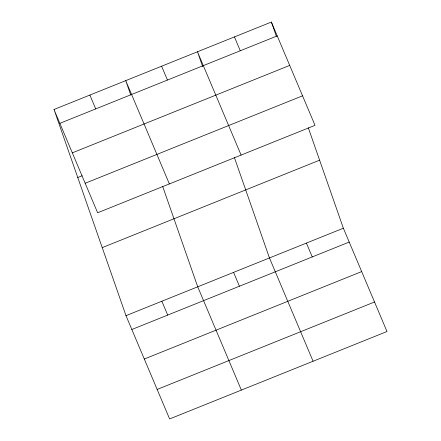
<?xml version="1.0" encoding="UTF-8"?>
<svg xmlns="http://www.w3.org/2000/svg" width="441" height="441" viewBox="0 0 441 441"><rect width="100%" height="100%" fill="white"/><g stroke="black" fill="none" stroke-linecap="round" stroke-linejoin="round"><path stroke-width="0.66" d="M54.006 109.489L271.38 22.05L315.012 125.338L97.637 212.782L54.006 109.489L125.988 315.662L169.62 418.95L386.994 331.511L343.363 228.218L308.281 127.73M59.855 123.337L277.229 35.897M72.318 152.851L289.698 65.411M77.759 177.525L82.164 175.755M85.168 183.263L302.543 95.824M102.235 247.627L319.609 160.182M125.988 315.662L343.363 228.218M131.837 329.504L349.211 242.065M144.306 359.024L361.681 271.584M157.15 389.436L374.53 301.991M234.43 36.917L240.279 50.759M306.412 243.085L312.261 256.932M241.106 155.067L197.474 51.779L202.678 66.685M313.088 361.24L269.457 257.952L234.369 157.459M161.604 66.205L167.453 80.053M233.587 272.378L239.435 286.226M169.372 183.925L125.74 80.637L130.718 94.892M241.354 390.092L197.722 286.804L162.635 186.317M89.87 95.063L95.719 108.91M161.853 301.231L167.701 315.078M271.38 22.05L276.358 36.305"/></g></svg>
